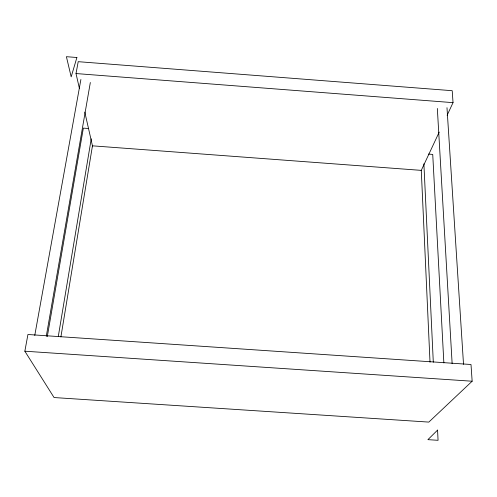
<?xml version="1.0" encoding="UTF-8"?>
<svg xmlns="http://www.w3.org/2000/svg" width="497" height="497" viewBox="0 0 497 497"><rect width="100%" height="100%" fill="white"/><g stroke="black" fill="none" stroke-linecap="round" stroke-linejoin="round"><path stroke-width="0.75" d="M60.895 336.923L92.454 145.832L421.276 170.372L430.017 362.201M58.304 336.394L91.243 138.8M47.308 336.525L83.353 128.12L88.497 128.512M46.271 336.351L90.33 82.508M34.759 335.45L80.899 79.483M24.85 351.205L27.931 334.5L471.001 364.5L472.15 381.224L428.83 422.096L54.067 397.544L24.85 351.205L472.15 381.224M79.452 88.652L76.016 73.55L78.209 61.678L452.214 90.703L453.034 102.649L447.12 115.267M421.145 170.657L439.224 132.096M428.433 154.089L432.732 154.412L443.858 362.934M76.016 73.55L453.034 102.649M84.776 112.067L92.678 146.814M446.989 107.7L463.521 364.351M437.335 108.458L452.14 363.692M423.891 163.786L433.303 362.22M76.898 57.503L71.183 76.855L66.399 56.689L76.898 57.503M437.571 430.098L427.905 439.652L438.062 440.311L437.571 430.098"/></g></svg>
